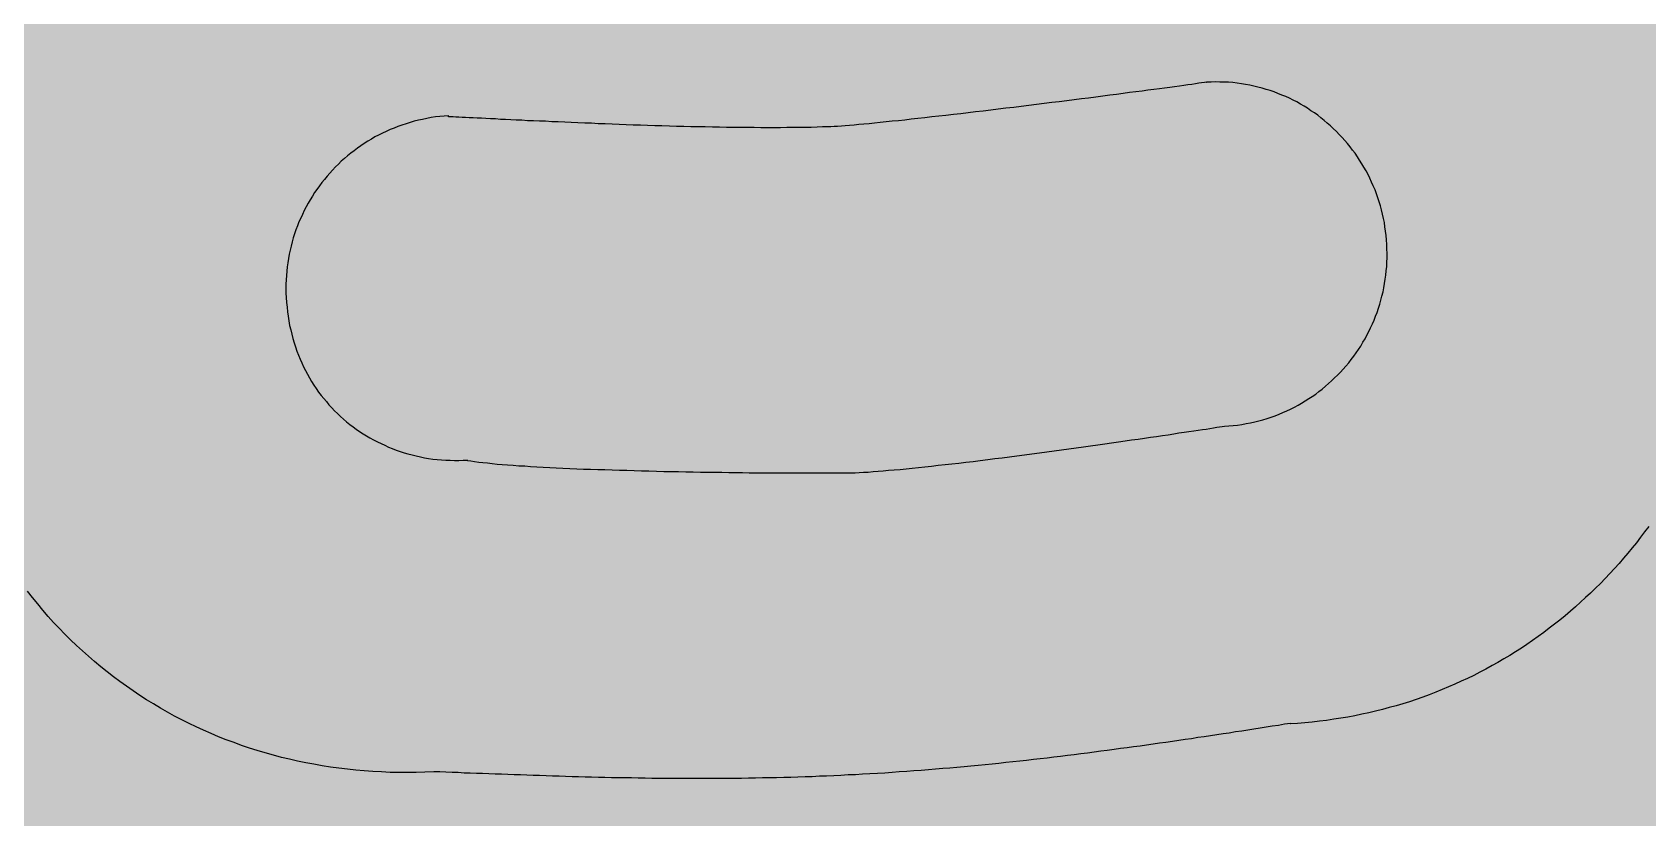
# Model space of a CAD drawing. Header units: metres. Extents: x -10.3 to 25.7, y -1.5 to 11.3.
# Drawn here: x -0.208 to 0.359, y 5.451 to 5.727 of the extents above; entities that cross this region are included whole.
import ezdxf

# ---------------------------------------------------------------- set-up
doc = ezdxf.new("R2010")
doc.units = ezdxf.units.M

msp = doc.modelspace()

# ---------------------------------------------------------------- hatches: boundary and pattern name
at = {"true_color": 0xf1efea}
for points in [[(3.175017, 8.175008), (3.17472, 8.214422), (3.174033, 8.253818), (3.172815, 8.293136), (3.171063, 8.332379), (3.168852, 8.371622), (3.166185, 8.410712), (3.163062, 8.449805), (3.15948, 8.488742), (3.155364, 8.527679), (3.150792, 8.566466), (3.145689, 8.605175), (3.140202, 8.643809), (3.134181, 8.682365), (3.127704, 8.720771), (3.120771, 8.759099), (3.113379, 8.797277), (3.105531, 8.835377), (3.097224, 8.873324), (3.088461, 8.911118), (3.079242, 8.948837), (3.069564, 8.986481), (3.05943, 9.023894), (3.048762, 9.061232), (3.037713, 9.098342), (3.026283, 9.135374), (3.014319, 9.172256), (3.001899, 9.208907), (2.989098, 9.245483), (2.975763, 9.281831), (2.962047, 9.318104), (2.947872, 9.354146), (2.933319, 9.38996), (2.918307, 9.425621), (2.902839, 9.461129), (2.886912, 9.496487), (2.870529, 9.531539), (2.853765, 9.566516), (2.83662, 9.601187), (2.819019, 9.635705), (2.800959, 9.669995), (2.782518, 9.704132), (2.763621, 9.737966), (2.744265, 9.771644), (2.724606, 9.805097), (2.704413, 9.838244), (2.683917, 9.871238), (2.662962, 9.903929), (2.641548, 9.936467), (2.619756, 9.968699), (2.59758, 10.000703), (2.574951, 10.032401), (2.552013, 10.063871), (2.528544, 10.095113), (2.504769, 10.126052), (2.480538, 10.156685), (2.456001, 10.187087), (2.430933, 10.217264), (2.405556, 10.247057), (2.379801, 10.276622), (2.35359, 10.305884), (2.32707, 10.334915), (2.300097, 10.363568), (2.27274, 10.391912), (2.24508, 10.419956), (2.216961, 10.447691), (2.188617, 10.475048), (2.159964, 10.502021), (2.130933, 10.528541), (2.101671, 10.554752), (2.072106, 10.580507), (2.042313, 10.605884), (2.012136, 10.630877), (1.981734, 10.655489), (1.951101, 10.67972), (1.920162, 10.703495), (1.88892, 10.726889), (1.85745, 10.749902), (1.825674, 10.772531), (1.793748, 10.794707), (1.761516, 10.816499), (1.728978, 10.837913), (1.696287, 10.858868), (1.663293, 10.879364), (1.630146, 10.899557), (1.596693, 10.919294), (1.563015, 10.938572), (1.529181, 10.957469), (1.495044, 10.97591), (1.460754, 10.99397), (1.426236, 11.011571), (1.391565, 11.028794), (1.356588, 11.045558), (1.321536, 11.061863), (1.286178, 11.07779), (1.25067, 11.093258), (1.215009, 11.10827), (1.179117, 11.122901), (1.143075, 11.136998), (1.10688, 11.150789), (1.070532, 11.164049), (1.033956, 11.17685), (0.997305, 11.18927), (0.960423, 11.201234), (0.923391, 11.212739), (0.886206, 11.223788), (0.848943, 11.234381), (0.811452, 11.244515), (0.773886, 11.254193), (0.736167, 11.263412), (0.698373, 11.272253), (0.660348, 11.280557), (0.622326, 11.288405), (0.584073, 11.295797), (0.545745, 11.302733), (0.507339, 11.30921), (0.468858, 11.315153), (0.430224, 11.320715), (0.391515, 11.325743), (0.352653, 11.330315), (0.313791, 11.334431), (0.274854, 11.338088), (0.235761, 11.341214), (0.196596, 11.343881), (0.157428, 11.346089), (0.118185, 11.347766), (0.078789, 11.348984), (0.039396, 11.349746), (0, 11.349977), (-0.039471, 11.349746), (-0.078867, 11.348984), (-0.118188, 11.347766), (-0.157431, 11.346089), (-0.196674, 11.343881), (-0.235764, 11.341214), (-0.274854, 11.338088), (-0.313791, 11.334431), (-0.352731, 11.330315), (-0.391515, 11.325743), (-0.430227, 11.320715), (-0.468858, 11.315153), (-0.507417, 11.30921), (-0.54582, 11.302733), (-0.584151, 11.295797), (-0.622326, 11.288405), (-0.660426, 11.280557), (-0.698373, 11.272253), (-0.73617, 11.263412), (-0.773889, 11.254193), (-0.81153, 11.244515), (-0.848946, 11.234381), (-0.886284, 11.223788), (-0.923391, 11.212739), (-0.960426, 11.201234), (-0.997305, 11.18927), (-1.033959, 11.17685), (-1.070535, 11.164049), (-1.106883, 11.150789), (-1.143153, 11.136998), (-1.179195, 11.122901), (-1.215009, 11.10827), (-1.25067, 11.093258), (-1.286181, 11.07779), (-1.321536, 11.061863), (-1.356666, 11.045558), (-1.391565, 11.028794), (-1.426236, 11.011571), (-1.460754, 10.99397), (-1.495044, 10.97591), (-1.529181, 10.957469), (-1.563015, 10.938572), (-1.596696, 10.919294), (-1.630146, 10.899557), (-1.663293, 10.879364), (-1.69629, 10.858868), (-1.728978, 10.837913), (-1.761516, 10.816499), (-1.793748, 10.794707), (-1.825752, 10.772531), (-1.857453, 10.749902), (-1.888923, 10.726889), (-1.920165, 10.703495), (-1.951101, 10.67972), (-1.981734, 10.655489), (-2.012139, 10.630877), (-2.042313, 10.605884), (-2.072106, 10.580507), (-2.101674, 10.554752), (-2.130933, 10.528541), (-2.159967, 10.502021), (-2.188617, 10.475048), (-2.216964, 10.447691), (-2.24508, 10.419956), (-2.272743, 10.391912), (-2.300097, 10.363568), (-2.327073, 10.334915), (-2.35359, 10.305884), (-2.379804, 10.276622), (-2.405559, 10.247057), (-2.430933, 10.217264), (-2.455926, 10.187087), (-2.480538, 10.156685), (-2.504772, 10.126052), (-2.528544, 10.095113), (-2.551938, 10.063871), (-2.574951, 10.032401), (-2.597583, 10.000703), (-2.619756, 9.968699), (-2.641551, 9.936467), (-2.662962, 9.903929), (-2.683917, 9.871238), (-2.704416, 9.838244), (-2.724609, 9.805097), (-2.744343, 9.771644), (-2.763621, 9.737966), (-2.782521, 9.704132), (-2.800959, 9.669995), (-2.819019, 9.635705), (-2.836623, 9.601187), (-2.853843, 9.566516), (-2.870607, 9.531539), (-2.886915, 9.496487), (-2.902839, 9.461129), (-2.918307, 9.425621), (-2.933319, 9.38996), (-2.94795, 9.354146), (-2.962047, 9.318104), (-2.975838, 9.281831), (-2.989098, 9.245483), (-3.001899, 9.208907), (-3.014319, 9.172256), (-3.026283, 9.135374), (-3.037791, 9.098342), (-3.04884, 9.061232), (-3.05943, 9.023894), (-3.069564, 8.986481), (-3.079242, 8.948837), (-3.088464, 8.911118), (-3.097302, 8.873324), (-3.105609, 8.835377), (-3.113457, 8.797277), (-3.120849, 8.759099), (-3.127782, 8.720771), (-3.134259, 8.682365), (-3.140202, 8.643809), (-3.145764, 8.605175), (-3.150795, 8.566466), (-3.155367, 8.527679), (-3.15948, 8.488742), (-3.16314, 8.449805), (-3.166263, 8.410712), (-3.16893, 8.371622), (-3.171141, 8.332379), (-3.172815, 8.293136), (-3.174036, 8.253818), (-3.174798, 8.214422), (-3.175026, 8.174951), (-3.174798, 8.135555), (-3.174036, 8.096159), (-3.172815, 8.056763), (-3.171141, 8.01752), (-3.16893, 7.978355), (-3.166263, 7.939187), (-3.16314, 7.900097), (-3.15948, 7.86116), (-3.155367, 7.822298), (-3.150795, 7.783436), (-3.145764, 7.744724), (-3.140202, 7.706093), (-3.134259, 7.667612), (-3.127782, 7.629206), (-3.120849, 7.590878), (-3.113457, 7.552625), (-3.105609, 7.5146), (-3.097302, 7.476578), (-3.088464, 7.438781), (-3.079242, 7.401062), (-3.069564, 7.363496), (-3.05943, 7.326005), (-3.04884, 7.288745), (-3.037791, 7.25156), (-3.026283, 7.214525), (-3.014319, 7.177646), (-3.001899, 7.140992), (-2.989098, 7.104416), (-2.975838, 7.068068), (-2.962047, 7.031873), (-2.94795, 6.995831), (-2.933319, 6.959942), (-2.918307, 6.924281), (-2.902839, 6.88877), (-2.886915, 6.853415), (-2.870607, 6.818363), (-2.853843, 6.783386), (-2.836623, 6.748715), (-2.819019, 6.714197), (-2.800959, 6.679907), (-2.782521, 6.64577), (-2.763621, 6.611936), (-2.744343, 6.578255), (-2.724609, 6.544805), (-2.704416, 6.511658), (-2.683917, 6.478661), (-2.662962, 6.445973), (-2.641551, 6.413435), (-2.619756, 6.381203), (-2.597583, 6.349274), (-2.574951, 6.317498), (-2.551938, 6.286028), (-2.528544, 6.254786), (-2.504772, 6.22385), (-2.480538, 6.193217), (-2.455926, 6.162812), (-2.430933, 6.132638), (-2.405559, 6.102845), (-2.379804, 6.073277), (-2.35359, 6.044018), (-2.327073, 6.014984), (-2.300097, 5.986334), (-2.272743, 5.957987), (-2.24508, 5.929871), (-2.216964, 5.902208), (-2.188617, 5.874854), (-2.159967, 5.847878), (-2.130933, 5.821361), (-2.101674, 5.795147), (-2.072106, 5.769392), (-2.042313, 5.744018), (-2.012139, 5.718947), (-1.981734, 5.694413), (-1.951101, 5.670179), (-1.920165, 5.646407), (-1.888923, 5.622935), (-1.857453, 5.6), (-1.825752, 5.577368), (-1.793748, 5.555195), (-1.761516, 5.5334), (-1.728978, 5.511989), (-1.69629, 5.491034), (-1.663293, 5.470535), (-1.630146, 5.450342), (-1.596696, 5.430683), (-1.563015, 5.41133), (-1.529181, 5.39243), (-1.495044, 5.373992), (-1.460754, 5.355932), (-1.426236, 5.338328), (-1.391565, 5.321183), (-1.356666, 5.304419), (-1.321536, 5.288036), (-1.286181, 5.272112), (-1.25067, 5.256644), (-1.215009, 5.241632), (-1.179195, 5.227076), (-1.143153, 5.212904), (-1.106883, 5.199188), (-1.070535, 5.185853), (-1.033959, 5.173052), (-0.997305, 5.160632), (-0.960426, 5.148668), (-0.923391, 5.137238), (-0.886284, 5.126189), (-0.848946, 5.115521), (-0.81153, 5.105387), (-0.773889, 5.095709), (-0.73617, 5.086487), (-0.698373, 5.077724), (-0.660426, 5.06942), (-0.622326, 5.061572), (-0.584151, 5.05418), (-0.54582, 5.047244), (-0.507417, 5.040767), (-0.468858, 5.034749), (-0.430227, 5.029262), (-0.391515, 5.024156), (-0.352731, 5.019584), (-0.313791, 5.015471), (-0.274854, 5.011889), (-0.235764, 5.008763), (-0.196674, 5.006096), (-0.157431, 5.003888), (-0.118188, 5.002136), (-0.078867, 5.000915), (-0.039471, 5.000231), (0, 5), (0.039396, 5.000231), (0.078789, 5.000915), (0.118185, 5.002136), (0.157428, 5.003888), (0.196596, 5.006096), (0.235761, 5.008763), (0.274854, 5.011889), (0.313791, 5.015471), (0.352653, 5.019584), (0.391515, 5.024156), (0.430224, 5.029262), (0.468858, 5.034749), (0.507339, 5.040767), (0.545745, 5.047244), (0.584073, 5.05418), (0.622326, 5.061572), (0.660348, 5.06942), (0.698373, 5.077724), (0.736167, 5.086487), (0.773886, 5.095709), (0.811452, 5.105387), (0.848943, 5.115521), (0.886206, 5.126189), (0.923391, 5.137238), (0.960423, 5.148668), (0.997305, 5.160632), (1.033956, 5.173052), (1.070532, 5.185853), (1.10688, 5.199188), (1.143075, 5.212904), (1.179117, 5.227076), (1.215009, 5.241632), (1.25067, 5.256644), (1.286178, 5.272112), (1.321536, 5.288036), (1.356588, 5.304419), (1.391565, 5.321183), (1.426236, 5.338328), (1.460754, 5.355932), (1.495044, 5.373992), (1.529181, 5.39243), (1.563015, 5.41133), (1.596693, 5.430683), (1.630146, 5.450342), (1.663293, 5.470535), (1.696287, 5.491034), (1.728978, 5.511989), (1.761516, 5.5334), (1.793748, 5.555195), (1.825674, 5.577368), (1.85745, 5.6), (1.88892, 5.622935), (1.920162, 5.646407), (1.951101, 5.670179), (1.981734, 5.694413), (2.012136, 5.718947), (2.042313, 5.744018), (2.072106, 5.769392), (2.101671, 5.795147), (2.130933, 5.821361), (2.159964, 5.847878), (2.188617, 5.874854), (2.216961, 5.902208), (2.24508, 5.929871), (2.27274, 5.957987), (2.300097, 5.986334), (2.32707, 6.014984), (2.35359, 6.044018), (2.379801, 6.073277), (2.405556, 6.102845), (2.430933, 6.132638), (2.456001, 6.162812), (2.480538, 6.193217), (2.504769, 6.22385), (2.528544, 6.254786), (2.552013, 6.286028), (2.574951, 6.317498), (2.59758, 6.349274), (2.619756, 6.381203), (2.641548, 6.413435), (2.662962, 6.445973), (2.683917, 6.478661), (2.704413, 6.511658), (2.724606, 6.544805), (2.744265, 6.578255), (2.763621, 6.611936), (2.782518, 6.64577), (2.800959, 6.679907), (2.819019, 6.714197), (2.83662, 6.748715), (2.853765, 6.783386), (2.870529, 6.818363), (2.886912, 6.853415), (2.902839, 6.88877), (2.918307, 6.924281), (2.933319, 6.959942), (2.947872, 6.995831), (2.962047, 7.031873), (2.975763, 7.068068), (2.989098, 7.104416), (3.001899, 7.140992), (3.014319, 7.177646), (3.026283, 7.214525), (3.037713, 7.25156), (3.048762, 7.288745), (3.05943, 7.326005), (3.069564, 7.363496), (3.079242, 7.401062), (3.088461, 7.438781), (3.097224, 7.476578), (3.105531, 7.5146), (3.113379, 7.552625), (3.120771, 7.590878), (3.127704, 7.629206), (3.134181, 7.667612), (3.140202, 7.706093), (3.145689, 7.744724), (3.150792, 7.783436), (3.155364, 7.822298), (3.15948, 7.86116), (3.163062, 7.900097), (3.166185, 7.939187), (3.168852, 7.978355), (3.171063, 8.01752), (3.172815, 8.056763), (3.174033, 8.096159), (3.17472, 8.135555), (3.174948, 8.174951)], [(0.203829, 5.709335), (0.202995, 5.709194), (0.202005, 5.709041), (0.201015, 5.708891), (0.199872, 5.708738), (0.198576, 5.70851), (0.197205, 5.708357), (0.195756, 5.708129), (0.194232, 5.707898), (0.192558, 5.70767), (0.190881, 5.707442), (0.189051, 5.707214), (0.187224, 5.706986), (0.185241, 5.70668), (0.183183, 5.706452), (0.181128, 5.706146), (0.178992, 5.705843), (0.176784, 5.705612), (0.174498, 5.705309), (0.172134, 5.705003), (0.169773, 5.7047), (0.167334, 5.704394), (0.164895, 5.704088), (0.162381, 5.703707), (0.159867, 5.703404), (0.157275, 5.703098), (0.154686, 5.702795), (0.152094, 5.702414), (0.149427, 5.702108), (0.14676, 5.701802), (0.144093, 5.701421), (0.141426, 5.701118), (0.138759, 5.700812), (0.136092, 5.700431), (0.13335, 5.700128), (0.130683, 5.699822), (0.128016, 5.699516), (0.125349, 5.699135), (0.122682, 5.698832), (0.12009, 5.698526), (0.117501, 5.698223), (0.114909, 5.697917), (0.112317, 5.697611), (0.109803, 5.697383), (0.107364, 5.69708), (0.104928, 5.696774), (0.102489, 5.696546), (0.100125, 5.696318), (0.097839, 5.696012), (0.095631, 5.695784), (0.09342, 5.695556), (0.091287, 5.695325), (0.089229, 5.695175), (0.087249, 5.694944), (0.085344, 5.694716), (0.083514, 5.694563), (0.081762, 5.694413), (0.080085, 5.69426), (0.078486, 5.694107), (0.076962, 5.694032), (0.075591, 5.693879), (0.074295, 5.693801), (0.073074, 5.693726), (0.071931, 5.693651), (0.070941, 5.693651), (0.069036, 5.693573), (0.067056, 5.693498), (0.064998, 5.69342), (0.06294, 5.69342), (0.060807, 5.693345), (0.058674, 5.693345), (0.056463, 5.693345), (0.054255, 5.69327), (0.051969, 5.69327), (0.049683, 5.69327), (0.047319, 5.69327), (0.044958, 5.693345), (0.042594, 5.693345), (0.040158, 5.693345), (0.037719, 5.69342), (0.03528, 5.69342), (0.032841, 5.693498), (0.030327, 5.693498), (0.027813, 5.693573), (0.025299, 5.693651), (0.022782, 5.693651), (0.020268, 5.693726), (0.017754, 5.693801), (0.01524, 5.693879), (0.012648, 5.693954), (0.010134, 5.694032), (0.00762, 5.694107), (0.005106, 5.694182), (0.002589, 5.69426), (0.000075, 5.694335), (-0.002364, 5.694488), (-0.004878, 5.694563), (-0.007317, 5.694641), (-0.009753, 5.694716), (-0.012117, 5.694869), (-0.014478, 5.694944), (-0.016842, 5.695022), (-0.019203, 5.695097), (-0.021489, 5.69525), (-0.023775, 5.695325), (-0.025986, 5.695403), (-0.028194, 5.695556), (-0.030327, 5.695631), (-0.032463, 5.695706), (-0.034518, 5.695784), (-0.036501, 5.695937), (-0.038481, 5.696012), (-0.040386, 5.696087), (-0.042291, 5.696165), (-0.044043, 5.69624), (-0.045798, 5.696393), (-0.04755, 5.696468), (-0.049149, 5.696546), (-0.050673, 5.696621), (-0.052197, 5.696699), (-0.053646, 5.696774), (-0.055017, 5.696774), (-0.056313, 5.696849), (-0.057531, 5.696927), (-0.058599, 5.697002), (-0.059664, 5.697002), (-0.060657, 5.69708), (-0.061569, 5.69708), (-0.062331, 5.697155), (-0.062193, 5.697515), (-0.06378, 5.697383), (-0.065304, 5.69723), (-0.066828, 5.69708), (-0.068352, 5.696849), (-0.069876, 5.696546), (-0.0714, 5.69624), (-0.072849, 5.695937), (-0.074295, 5.695556), (-0.075744, 5.695175), (-0.07719, 5.694716), (-0.078639, 5.69426), (-0.08001, 5.693726), (-0.081381, 5.693192), (-0.082755, 5.692658), (-0.084126, 5.692049), (-0.085497, 5.69144), (-0.086793, 5.690753), (-0.088089, 5.690069), (-0.089307, 5.689307), (-0.090603, 5.68862), (-0.091821, 5.687783), (-0.093042, 5.687021), (-0.09426, 5.686181), (-0.095403, 5.685269), (-0.096546, 5.684354), (-0.097689, 5.683439), (-0.098757, 5.682524), (-0.0999, 5.681534), (-0.10089, 5.680544), (-0.101955, 5.679554), (-0.102948, 5.678486), (-0.103938, 5.677418), (-0.104853, 5.676353), (-0.105843, 5.67521), (-0.10668, 5.674067), (-0.107595, 5.672924), (-0.108432, 5.671703), (-0.109272, 5.67056), (-0.110034, 5.669342), (-0.110796, 5.668046), (-0.111558, 5.666828), (-0.112242, 5.665532), (-0.112929, 5.664236), (-0.113538, 5.66294), (-0.114147, 5.661569), (-0.114759, 5.660273), (-0.11529, 5.658902), (-0.115824, 5.657531), (-0.116283, 5.656082), (-0.116739, 5.654711), (-0.11712, 5.653265), (-0.117501, 5.651816), (-0.117882, 5.650367), (-0.118188, 5.648921), (-0.118491, 5.647472), (-0.118719, 5.645948), (-0.118872, 5.644502), (-0.119025, 5.642978), (-0.119178, 5.641454), (-0.119253, 5.63993), (-0.119331, 5.638406), (-0.119331, 5.636804), (-0.119331, 5.63528), (-0.119253, 5.633756), (-0.1191, 5.632079), (-0.11895, 5.630405), (-0.118797, 5.628803), (-0.118569, 5.627204), (-0.118338, 5.625602), (-0.118035, 5.624003), (-0.117654, 5.622479), (-0.117273, 5.620955), (-0.116892, 5.619431), (-0.116433, 5.617907), (-0.115977, 5.616458), (-0.115521, 5.615012), (-0.114909, 5.613563), (-0.114378, 5.612192), (-0.113766, 5.610821), (-0.113157, 5.60945), (-0.112473, 5.608154), (-0.111786, 5.606858), (-0.111024, 5.605562), (-0.110337, 5.604266), (-0.1095, 5.603048), (-0.108738, 5.60183), (-0.107901, 5.600609), (-0.106986, 5.599466), (-0.106071, 5.598323), (-0.105156, 5.597258), (-0.104241, 5.596115), (-0.103251, 5.595122), (-0.102261, 5.594057), (-0.101271, 5.593067), (-0.100203, 5.592074), (-0.099138, 5.591084), (-0.09807, 5.590169), (-0.096927, 5.589257), (-0.095784, 5.588417), (-0.094641, 5.58758), (-0.093498, 5.58674), (-0.09228, 5.585978), (-0.091059, 5.585216), (-0.089841, 5.584532), (-0.088545, 5.583845), (-0.087249, 5.583161), (-0.085953, 5.582549), (-0.08466, 5.58194), (-0.083364, 5.581331), (-0.081993, 5.580797), (-0.080619, 5.580263), (-0.079248, 5.579807), (-0.077877, 5.579351), (-0.076506, 5.57897), (-0.075057, 5.578589), (-0.073611, 5.578208), (-0.072162, 5.577902), (-0.070713, 5.577596), (-0.069267, 5.577368), (-0.067743, 5.57714), (-0.066294, 5.576987), (-0.06477, 5.576834), (-0.063246, 5.576759), (-0.061722, 5.576684), (-0.060198, 5.576606), (-0.058674, 5.576606), (-0.057075, 5.576684), (-0.055551, 5.576759), (-0.055662, 5.576675), (-0.054483, 5.576453), (-0.053112, 5.576225), (-0.051663, 5.576072), (-0.050217, 5.575922), (-0.048615, 5.575769), (-0.046941, 5.575541), (-0.045186, 5.575388), (-0.043434, 5.575235), (-0.041529, 5.575082), (-0.039624, 5.574929), (-0.037566, 5.574779), (-0.035511, 5.574701), (-0.033453, 5.574548), (-0.031242, 5.574398), (-0.029034, 5.57432), (-0.026748, 5.574167), (-0.024462, 5.574092), (-0.022098, 5.573939), (-0.019737, 5.573864), (-0.017298, 5.573711), (-0.014859, 5.573636), (-0.01242, 5.573558), (-0.009906, 5.573483), (-0.007392, 5.573405), (-0.0048, 5.57333), (-0.002286, 5.573255), (0.000303, 5.573177), (0.002895, 5.573102), (0.005487, 5.573024), (0.008076, 5.572949), (0.010668, 5.572874), (0.013257, 5.572796), (0.015849, 5.572796), (0.018441, 5.572721), (0.02103, 5.572643), (0.023622, 5.572643), (0.026136, 5.572568), (0.02865, 5.572568), (0.031164, 5.572493), (0.033681, 5.572493), (0.036117, 5.572415), (0.038556, 5.572415), (0.04092, 5.572415), (0.043281, 5.57234), (0.045567, 5.57234), (0.047853, 5.57234), (0.050064, 5.572262), (0.052197, 5.572262), (0.05433, 5.572262), (0.056388, 5.572262), (0.058368, 5.572262), (0.060351, 5.572262), (0.062178, 5.572262), (0.064008, 5.572262), (0.06576, 5.572262), (0.067437, 5.572262), (0.068961, 5.572262), (0.070485, 5.572262), (0.071931, 5.572262), (0.073227, 5.572262), (0.074523, 5.572262), (0.075666, 5.572262), (0.076734, 5.572262), (0.077724, 5.572262), (0.07902, 5.57234), (0.080391, 5.57234), (0.081837, 5.572415), (0.083361, 5.572493), (0.084963, 5.572568), (0.086715, 5.572721), (0.088467, 5.572874), (0.090297, 5.573024), (0.092202, 5.573177), (0.094182, 5.57333), (0.09624, 5.573483), (0.098373, 5.573711), (0.100506, 5.573939), (0.102717, 5.574167), (0.104928, 5.574398), (0.107289, 5.574626), (0.109575, 5.574929), (0.112014, 5.57516), (0.114375, 5.575463), (0.116814, 5.575691), (0.119328, 5.575997), (0.121842, 5.576303), (0.124359, 5.576606), (0.126948, 5.576987), (0.129462, 5.577293), (0.132054, 5.577596), (0.134646, 5.577902), (0.137235, 5.578283), (0.139902, 5.578589), (0.142494, 5.57897), (0.145083, 5.579273), (0.147675, 5.579654), (0.150267, 5.580035), (0.152856, 5.580341), (0.155448, 5.580722), (0.158037, 5.581103), (0.160554, 5.581406), (0.163068, 5.581787), (0.165582, 5.582093), (0.168021, 5.582474), (0.17046, 5.58278), (0.172821, 5.583161), (0.175182, 5.583464), (0.177468, 5.583845), (0.179754, 5.584151), (0.181965, 5.584454), (0.184098, 5.58476), (0.186231, 5.585066), (0.188289, 5.585369), (0.190272, 5.585675), (0.192252, 5.585978), (0.194082, 5.586284), (0.195909, 5.586512), (0.197586, 5.58674), (0.199263, 5.587046), (0.200787, 5.587274), (0.202311, 5.587502), (0.203682, 5.587655), (0.204978, 5.587883), (0.206196, 5.588036), (0.207339, 5.588264), (0.208329, 5.588417), (0.209244, 5.58857), (0.210084, 5.588645), (0.210075, 5.588666), (0.211608, 5.588723), (0.213132, 5.588876), (0.214656, 5.589026), (0.21618, 5.589257), (0.217704, 5.58956), (0.219228, 5.589866), (0.220674, 5.590169), (0.222123, 5.59055), (0.223569, 5.590931), (0.225018, 5.59139), (0.226467, 5.591846), (0.227838, 5.592305), (0.229209, 5.592836), (0.23058, 5.593448), (0.231951, 5.594057), (0.233247, 5.594666), (0.234618, 5.595353), (0.235914, 5.596037), (0.237135, 5.596724), (0.238428, 5.597486), (0.239649, 5.598323), (0.240867, 5.599085), (0.242088, 5.599925), (0.243231, 5.600837), (0.244374, 5.601677), (0.245517, 5.602667), (0.246582, 5.603582), (0.24765, 5.604572), (0.248715, 5.605562), (0.249783, 5.606552), (0.250773, 5.60762), (0.251763, 5.608688), (0.252678, 5.609753), (0.253668, 5.610896), (0.254508, 5.612039), (0.255423, 5.613182), (0.25626, 5.614403), (0.257097, 5.615546), (0.257859, 5.616764), (0.258621, 5.61806), (0.259383, 5.619278), (0.26007, 5.620574), (0.260757, 5.62187), (0.261366, 5.623166), (0.261975, 5.624537), (0.262584, 5.625833), (0.263118, 5.627204), (0.263652, 5.628575), (0.264108, 5.630024), (0.264567, 5.631395), (0.264948, 5.632841), (0.265329, 5.63429), (0.26571, 5.635739), (0.266013, 5.637185), (0.266241, 5.638634), (0.266472, 5.640158), (0.2667, 5.641604), (0.266853, 5.643128), (0.267003, 5.644652), (0.267081, 5.646176), (0.267156, 5.6477), (0.267156, 5.649224), (0.267081, 5.650826), (0.267081, 5.65235), (0.266928, 5.653949), (0.266775, 5.655473), (0.266622, 5.656997), (0.266394, 5.658521), (0.266166, 5.660045), (0.26586, 5.661494), (0.265557, 5.663018), (0.265176, 5.664464), (0.264795, 5.665913), (0.264336, 5.667362), (0.26388, 5.668733), (0.263424, 5.670179), (0.26289, 5.671553), (0.262281, 5.672924), (0.261669, 5.67422), (0.26106, 5.675591), (0.260451, 5.676887), (0.259764, 5.67818), (0.259002, 5.679476), (0.258318, 5.680697), (0.257478, 5.681915), (0.256716, 5.683133), (0.255879, 5.684354), (0.255042, 5.685497), (0.254127, 5.68664), (0.253212, 5.687783), (0.252297, 5.688848), (0.251307, 5.689916), (0.250317, 5.690984), (0.249327, 5.692049), (0.248259, 5.693039), (0.247269, 5.694032), (0.246126, 5.694944), (0.245058, 5.695859), (0.243915, 5.696774), (0.242772, 5.697689), (0.241629, 5.698526), (0.240411, 5.699288), (0.23919, 5.700128), (0.237972, 5.70089), (0.236754, 5.701574), (0.235458, 5.702336), (0.234162, 5.702945), (0.232866, 5.703632), (0.23157, 5.704241), (0.230199, 5.704775), (0.228828, 5.705309), (0.227457, 5.705843), (0.226086, 5.706374), (0.224712, 5.706755), (0.223266, 5.707214), (0.221817, 5.707595), (0.220371, 5.707898), (0.218922, 5.708204), (0.217473, 5.70851), (0.216027, 5.708738), (0.214503, 5.708966), (0.212979, 5.709119), (0.21153, 5.709272), (0.210006, 5.709347), (0.208407, 5.709347), (0.206883, 5.709422), (0.205359, 5.709347), (0.203757, 5.709272)]]:
    msp.add_hatch(color=7, dxfattribs=at).paths.add_polyline_path(points)
at = {"true_color": 0x005b8c}
msp.add_hatch(color=146, dxfattribs=at).paths.add_polyline_path([(3.016266, 8.175008), (3.015996, 8.212442), (3.015309, 8.249855), (3.014166, 8.287193), (3.012489, 8.324531), (3.010434, 8.361794), (3.007917, 8.398979), (3.004947, 8.436089), (3.00144, 8.473121), (2.997555, 8.510003), (2.993211, 8.546882), (2.988411, 8.583686), (2.983152, 8.62034), (2.977515, 8.656991), (2.971341, 8.693492), (2.964789, 8.72984), (2.957778, 8.766185), (2.950311, 8.802305), (2.942385, 8.838425), (2.934081, 8.874314), (2.92524, 8.910203), (2.916096, 8.945867), (2.906421, 8.98145), (2.896362, 9.016883), (2.885847, 9.052166), (2.874948, 9.087368), (2.863596, 9.122345), (2.851785, 9.157244), (2.839593, 9.191993), (2.82702, 9.226511), (2.813988, 9.260954), (2.800503, 9.295166), (2.786634, 9.329228), (2.772384, 9.363137), (2.757678, 9.396818), (2.742591, 9.430421), (2.727045, 9.463721), (2.711118, 9.496943), (2.694813, 9.52994), (2.678049, 9.562706), (2.660904, 9.595319), (2.643378, 9.627704), (2.625471, 9.659861), (2.607105, 9.691787), (2.588361, 9.723563), (2.569236, 9.755111), (2.549727, 9.786428), (2.529762, 9.817517), (2.509494, 9.848378), (2.488767, 9.879011), (2.467737, 9.909416), (2.446248, 9.939515), (2.424378, 9.969461), (2.402127, 9.999101), (2.379573, 10.028516), (2.35656, 10.057625), (2.333166, 10.086503), (2.309469, 10.115156), (2.285313, 10.1435), (2.260854, 10.171544), (2.235936, 10.199357), (2.210715, 10.226939), (2.18511, 10.254143), (2.159127, 10.281119), (2.132838, 10.307789), (2.106168, 10.334078), (2.079192, 10.360061), (2.051988, 10.385666), (2.024406, 10.410887), (1.996593, 10.435727), (1.968549, 10.460264), (1.940205, 10.484345), (1.911552, 10.508117), (1.882674, 10.531511), (1.853565, 10.554524), (1.82415, 10.577078), (1.79451, 10.599329), (1.764564, 10.621199), (1.734465, 10.642688), (1.70406, 10.663718), (1.673427, 10.684445), (1.642566, 10.704713), (1.611477, 10.724678), (1.58016, 10.744187), (1.548612, 10.763312), (1.516836, 10.782056), (1.48491, 10.800422), (1.452675, 10.818329), (1.42029, 10.835855), (1.387755, 10.853), (1.354911, 10.869764), (1.321992, 10.886069), (1.28877, 10.901996), (1.25547, 10.917542), (1.221867, 10.932629), (1.188186, 10.947335), (1.154277, 10.961585), (1.120215, 10.975454), (1.085925, 10.988939), (1.05156, 11.001971), (1.016964, 11.014619), (0.982293, 11.026811), (0.947394, 11.038547), (0.912417, 11.049899), (0.877215, 11.060873), (0.841932, 11.071313), (0.806499, 11.081372), (0.770916, 11.091047), (0.735177, 11.100269), (0.699363, 11.109032), (0.663396, 11.117336), (0.627354, 11.125262), (0.591159, 11.132729), (0.554889, 11.13974), (0.518463, 11.14637), (0.481965, 11.152466), (0.445389, 11.158181), (0.408735, 11.163437), (0.371931, 11.16824), (0.335052, 11.172581), (0.298095, 11.176469), (0.26106, 11.179898), (0.22395, 11.182868), (0.186765, 11.18546), (0.14958, 11.187518), (0.112242, 11.189117), (0.074904, 11.19026), (0.037491, 11.191022), (0, 11.19125), (-0.037491, 11.191022), (-0.074904, 11.19026), (-0.112242, 11.189117), (-0.14958, 11.187518), (-0.186843, 11.18546), (-0.224028, 11.182868), (-0.261138, 11.179898), (-0.29817, 11.176469), (-0.335052, 11.172581), (-0.371934, 11.16824), (-0.408738, 11.163437), (-0.445389, 11.158181), (-0.482043, 11.152466), (-0.518541, 11.14637), (-0.554889, 11.13974), (-0.591237, 11.132729), (-0.627354, 11.125262), (-0.663474, 11.117336), (-0.699363, 11.109032), (-0.735255, 11.100269), (-0.770916, 11.091047), (-0.806502, 11.081372), (-0.841935, 11.071313), (-0.877215, 11.060873), (-0.91242, 11.049899), (-0.947394, 11.038547), (-0.982296, 11.026811), (-1.017042, 11.014619), (-1.05156, 11.001971), (-1.086003, 10.988939), (-1.120218, 10.975454), (-1.154277, 10.961585), (-1.188186, 10.947335), (-1.221867, 10.932629), (-1.255473, 10.917542), (-1.28877, 10.901996), (-1.321995, 10.886069), (-1.354989, 10.869764), (-1.387755, 10.853), (-1.420368, 10.835855), (-1.452753, 10.818329), (-1.48491, 10.800422), (-1.516839, 10.782056), (-1.548612, 10.763312), (-1.58016, 10.744187), (-1.611477, 10.724678), (-1.642569, 10.704713), (-1.67343, 10.684445), (-1.70406, 10.663718), (-1.734465, 10.642688), (-1.764564, 10.621199), (-1.79451, 10.599329), (-1.824153, 10.577078), (-1.853565, 10.554524), (-1.882674, 10.531511), (-1.911555, 10.508117), (-1.940205, 10.484345), (-1.968552, 10.460264), (-1.996593, 10.435727), (-2.024406, 10.410887), (-2.051991, 10.385666), (-2.079195, 10.360061), (-2.106168, 10.334078), (-2.132838, 10.307789), (-2.159127, 10.281119), (-2.185113, 10.254143), (-2.210715, 10.226939), (-2.235936, 10.199357), (-2.260779, 10.171544), (-2.285316, 10.1435), (-2.309394, 10.115156), (-2.333169, 10.086503), (-2.356563, 10.057625), (-2.379573, 10.028516), (-2.40213, 9.999101), (-2.424381, 9.969461), (-2.446248, 9.939515), (-2.467737, 9.909416), (-2.48877, 9.879011), (-2.509494, 9.848378), (-2.529765, 9.817517), (-2.54973, 9.786428), (-2.569236, 9.755111), (-2.588361, 9.723563), (-2.607108, 9.691787), (-2.625471, 9.659861), (-2.643378, 9.627704), (-2.660904, 9.595319), (-2.678049, 9.562706), (-2.694813, 9.52994), (-2.711121, 9.496943), (-2.727045, 9.463721), (-2.742591, 9.430421), (-2.757678, 9.396818), (-2.772384, 9.363137), (-2.786634, 9.329228), (-2.800503, 9.295166), (-2.813991, 9.260954), (-2.82702, 9.226511), (-2.839671, 9.191993), (-2.851863, 9.157244), (-2.863596, 9.122345), (-2.874951, 9.087368), (-2.885922, 9.052166), (-2.896362, 9.016883), (-2.906421, 8.98145), (-2.916099, 8.945867), (-2.925318, 8.910203), (-2.934081, 8.874314), (-2.942388, 8.838425), (-2.950311, 8.802305), (-2.957781, 8.766185), (-2.964789, 8.72984), (-2.971419, 8.693492), (-2.977515, 8.656991), (-2.98323, 8.62034), (-2.988489, 8.583686), (-2.993289, 8.546882), (-2.997633, 8.510003), (-3.001518, 8.473121), (-3.004947, 8.436089), (-3.00792, 8.398979), (-3.010509, 8.361794), (-3.012567, 8.324531), (-3.014169, 8.287193), (-3.015312, 8.249855), (-3.016074, 8.212442), (-3.016302, 8.174951), (-3.016074, 8.13746), (-3.015312, 8.100047), (-3.014169, 8.062709), (-3.012567, 8.025371), (-3.010509, 7.988183), (-3.00792, 7.950998), (-3.004947, 7.913888), (-3.001518, 7.876856), (-2.997633, 7.839899), (-2.993289, 7.803017), (-2.988489, 7.766213), (-2.98323, 7.729562), (-2.977515, 7.692986), (-2.971419, 7.656485), (-2.964789, 7.620062), (-2.957781, 7.583792), (-2.950311, 7.547597), (-2.942388, 7.511552), (-2.934081, 7.475588), (-2.925318, 7.439774), (-2.916099, 7.404035), (-2.906421, 7.368449), (-2.896362, 7.333016), (-2.885922, 7.297736), (-2.874951, 7.262531), (-2.863596, 7.227557), (-2.851863, 7.192655), (-2.839671, 7.157984), (-2.82702, 7.123391), (-2.813991, 7.089023), (-2.800503, 7.054733), (-2.786634, 7.020674), (-2.772384, 6.986765), (-2.757678, 6.953084), (-2.742591, 6.919478), (-2.727045, 6.886181), (-2.711121, 6.852956), (-2.694813, 6.820037), (-2.678049, 6.787196), (-2.660904, 6.754658), (-2.643378, 6.722273), (-2.625471, 6.690041), (-2.607108, 6.658112), (-2.588361, 6.626339), (-2.569236, 6.594791), (-2.54973, 6.563474), (-2.529765, 6.532382), (-2.509494, 6.501521), (-2.48877, 6.470891), (-2.467737, 6.440486), (-2.446248, 6.410387), (-2.424381, 6.380441), (-2.40213, 6.350798), (-2.379573, 6.321386), (-2.356563, 6.292277), (-2.333169, 6.263396), (-2.309394, 6.234746), (-2.285316, 6.206399), (-2.260779, 6.178358), (-2.235936, 6.150545), (-2.210715, 6.12296), (-2.185113, 6.095756), (-2.159127, 6.068783), (-2.132838, 6.042113), (-2.106168, 6.015824), (-2.079195, 5.989838), (-2.051991, 5.964236), (-2.024406, 5.939015), (-1.996593, 5.914097), (-1.968552, 5.889635), (-1.940205, 5.865482), (-1.911555, 5.841782), (-1.882674, 5.818388), (-1.853565, 5.795378), (-1.824153, 5.772821), (-1.79451, 5.75057), (-1.764564, 5.728703), (-1.734465, 5.707214), (-1.70406, 5.686181), (-1.67343, 5.665457), (-1.642569, 5.645186), (-1.611477, 5.625221), (-1.58016, 5.605715), (-1.548612, 5.58659), (-1.516839, 5.567843), (-1.48491, 5.54948), (-1.452753, 5.531573), (-1.420368, 5.514047), (-1.387755, 5.496902), (-1.354989, 5.480138), (-1.321995, 5.46383), (-1.28877, 5.447906), (-1.255473, 5.43236), (-1.221867, 5.417273), (-1.188186, 5.402567), (-1.154277, 5.388317), (-1.120218, 5.374448), (-1.086003, 5.36096), (-1.05156, 5.347931), (-1.017042, 5.335358), (-0.982296, 5.323166), (-0.947394, 5.311355), (-0.91242, 5.3), (-0.877215, 5.289104), (-0.841935, 5.278589), (-0.806502, 5.26853), (-0.770916, 5.258852), (-0.735255, 5.249708), (-0.699363, 5.24087), (-0.663474, 5.232563), (-0.627354, 5.22464), (-0.591237, 5.21717), (-0.554889, 5.210162), (-0.518541, 5.203607), (-0.482043, 5.197436), (-0.445389, 5.191796), (-0.408738, 5.18654), (-0.371934, 5.181737), (-0.335052, 5.177396), (-0.29817, 5.173508), (-0.261138, 5.170004), (-0.224028, 5.167031), (-0.186843, 5.164517), (-0.14958, 5.162459), (-0.112242, 5.160782), (-0.074904, 5.159639), (-0.037491, 5.158955), (0, 5.158727), (0.037491, 5.158955), (0.074904, 5.159639), (0.112242, 5.160782), (0.14958, 5.162459), (0.186765, 5.164517), (0.22395, 5.167031), (0.26106, 5.170004), (0.298095, 5.173508), (0.335052, 5.177396), (0.371931, 5.181737), (0.408735, 5.18654), (0.445389, 5.191796), (0.481965, 5.197436), (0.518463, 5.203607), (0.554889, 5.210162), (0.591159, 5.21717), (0.627354, 5.22464), (0.663396, 5.232563), (0.699363, 5.24087), (0.735177, 5.249708), (0.770916, 5.258852), (0.806499, 5.26853), (0.841932, 5.278589), (0.877215, 5.289104), (0.912417, 5.3), (0.947394, 5.311355), (0.982293, 5.323166), (1.016964, 5.335358), (1.05156, 5.347931), (1.085925, 5.36096), (1.120215, 5.374448), (1.154277, 5.388317), (1.188186, 5.402567), (1.221867, 5.417273), (1.25547, 5.43236), (1.28877, 5.447906), (1.321992, 5.46383), (1.354911, 5.480138), (1.387755, 5.496902), (1.42029, 5.514047), (1.452675, 5.531573), (1.48491, 5.54948), (1.516836, 5.567843), (1.548612, 5.58659), (1.58016, 5.605715), (1.611477, 5.625221), (1.642566, 5.645186), (1.673427, 5.665457), (1.70406, 5.686181), (1.734465, 5.707214), (1.764564, 5.728703), (1.79451, 5.75057), (1.82415, 5.772821), (1.853565, 5.795378), (1.882674, 5.818388), (1.911552, 5.841782), (1.940205, 5.865482), (1.968549, 5.889635), (1.996593, 5.914097), (2.024406, 5.939015), (2.051988, 5.964236), (2.079192, 5.989838), (2.106168, 6.015824), (2.132838, 6.042113), (2.159127, 6.068783), (2.18511, 6.095756), (2.210715, 6.12296), (2.235936, 6.150545), (2.260854, 6.178358), (2.285313, 6.206399), (2.309469, 6.234746), (2.333166, 6.263396), (2.35656, 6.292277), (2.379573, 6.321386), (2.402127, 6.350798), (2.424378, 6.380441), (2.446248, 6.410387), (2.467737, 6.440486), (2.488767, 6.470891), (2.509494, 6.501521), (2.529762, 6.532382), (2.549727, 6.563474), (2.569236, 6.594791), (2.588361, 6.626339), (2.607105, 6.658112), (2.625471, 6.690041), (2.643378, 6.722273), (2.660904, 6.754658), (2.678049, 6.787196), (2.694813, 6.820037), (2.711118, 6.852956), (2.727045, 6.886181), (2.742591, 6.919478), (2.757678, 6.953084), (2.772384, 6.986765), (2.786634, 7.020674), (2.800503, 7.054733), (2.813988, 7.089023), (2.82702, 7.123391), (2.839593, 7.157984), (2.851785, 7.192655), (2.863596, 7.227557), (2.874948, 7.262531), (2.885847, 7.297736), (2.896362, 7.333016), (2.906421, 7.368449), (2.916096, 7.404035), (2.92524, 7.439774), (2.934081, 7.475588), (2.942385, 7.511552), (2.950311, 7.547597), (2.957778, 7.583792), (2.964789, 7.620062), (2.971341, 7.656485), (2.977515, 7.692986), (2.983152, 7.729562), (2.988411, 7.766213), (2.993211, 7.803017), (2.997555, 7.839899), (3.00144, 7.876856), (3.004947, 7.913888), (3.007917, 7.950998), (3.010434, 7.988183), (3.012489, 8.025371), (3.014166, 8.062709), (3.015309, 8.100047), (3.015996, 8.13746), (3.016224, 8.174951)])

# ---------------------------------------------------------------- linework, layer by layer
at = {"color": 7, "true_color": 0xf1efea}
msp.add_lwpolyline([(0.203829, 5.709335), (0.202995, 5.709194), (0.202005, 5.709041), (0.201015, 5.708891), (0.199872, 5.708738), (0.198576, 5.70851), (0.197205, 5.708357), (0.195756, 5.708129), (0.194232, 5.707898), (0.192558, 5.70767), (0.190881, 5.707442), (0.189051, 5.707214), (0.187224, 5.706986), (0.185241, 5.70668), (0.183183, 5.706452), (0.181128, 5.706146), (0.178992, 5.705843), (0.176784, 5.705612), (0.174498, 5.705309), (0.172134, 5.705003), (0.169773, 5.7047), (0.167334, 5.704394), (0.164895, 5.704088), (0.162381, 5.703707), (0.159867, 5.703404), (0.157275, 5.703098), (0.154686, 5.702795), (0.152094, 5.702414), (0.149427, 5.702108), (0.14676, 5.701802), (0.144093, 5.701421), (0.141426, 5.701118), (0.138759, 5.700812), (0.136092, 5.700431), (0.13335, 5.700128), (0.130683, 5.699822), (0.128016, 5.699516), (0.125349, 5.699135), (0.122682, 5.698832), (0.12009, 5.698526), (0.117501, 5.698223), (0.114909, 5.697917), (0.112317, 5.697611), (0.109803, 5.697383), (0.107364, 5.69708), (0.104928, 5.696774), (0.102489, 5.696546), (0.100125, 5.696318), (0.097839, 5.696012), (0.095631, 5.695784), (0.09342, 5.695556), (0.091287, 5.695325), (0.089229, 5.695175), (0.087249, 5.694944), (0.085344, 5.694716), (0.083514, 5.694563), (0.081762, 5.694413), (0.080085, 5.69426), (0.078486, 5.694107), (0.076962, 5.694032), (0.075591, 5.693879), (0.074295, 5.693801), (0.073074, 5.693726), (0.071931, 5.693651), (0.070941, 5.693651), (0.069036, 5.693573), (0.067056, 5.693498), (0.064998, 5.69342), (0.06294, 5.69342), (0.060807, 5.693345), (0.058674, 5.693345), (0.056463, 5.693345), (0.054255, 5.69327), (0.051969, 5.69327), (0.049683, 5.69327), (0.047319, 5.69327), (0.044958, 5.693345), (0.042594, 5.693345), (0.040158, 5.693345), (0.037719, 5.69342), (0.03528, 5.69342), (0.032841, 5.693498), (0.030327, 5.693498), (0.027813, 5.693573), (0.025299, 5.693651), (0.022782, 5.693651), (0.020268, 5.693726), (0.017754, 5.693801), (0.01524, 5.693879), (0.012648, 5.693954), (0.010134, 5.694032), (0.00762, 5.694107), (0.005106, 5.694182), (0.002589, 5.69426), (0.000075, 5.694335), (-0.002364, 5.694488), (-0.004878, 5.694563), (-0.007317, 5.694641), (-0.009753, 5.694716), (-0.012117, 5.694869), (-0.014478, 5.694944), (-0.016842, 5.695022), (-0.019203, 5.695097), (-0.021489, 5.69525), (-0.023775, 5.695325), (-0.025986, 5.695403), (-0.028194, 5.695556), (-0.030327, 5.695631), (-0.032463, 5.695706), (-0.034518, 5.695784), (-0.036501, 5.695937), (-0.038481, 5.696012), (-0.040386, 5.696087), (-0.042291, 5.696165), (-0.044043, 5.69624), (-0.045798, 5.696393), (-0.04755, 5.696468), (-0.049149, 5.696546), (-0.050673, 5.696621), (-0.052197, 5.696699), (-0.053646, 5.696774), (-0.055017, 5.696774), (-0.056313, 5.696849), (-0.057531, 5.696927), (-0.058599, 5.697002), (-0.059664, 5.697002), (-0.060657, 5.69708), (-0.061569, 5.69708), (-0.062331, 5.697155), (-0.062193, 5.697515), (-0.06378, 5.697383), (-0.065304, 5.69723), (-0.066828, 5.69708), (-0.068352, 5.696849), (-0.069876, 5.696546), (-0.0714, 5.69624), (-0.072849, 5.695937), (-0.074295, 5.695556), (-0.075744, 5.695175), (-0.07719, 5.694716), (-0.078639, 5.69426), (-0.08001, 5.693726), (-0.081381, 5.693192), (-0.082755, 5.692658), (-0.084126, 5.692049), (-0.085497, 5.69144), (-0.086793, 5.690753), (-0.088089, 5.690069), (-0.089307, 5.689307), (-0.090603, 5.68862), (-0.091821, 5.687783), (-0.093042, 5.687021), (-0.09426, 5.686181), (-0.095403, 5.685269), (-0.096546, 5.684354), (-0.097689, 5.683439), (-0.098757, 5.682524), (-0.0999, 5.681534), (-0.10089, 5.680544), (-0.101955, 5.679554), (-0.102948, 5.678486), (-0.103938, 5.677418), (-0.104853, 5.676353), (-0.105843, 5.67521), (-0.10668, 5.674067), (-0.107595, 5.672924), (-0.108432, 5.671703), (-0.109272, 5.67056), (-0.110034, 5.669342), (-0.110796, 5.668046), (-0.111558, 5.666828), (-0.112242, 5.665532), (-0.112929, 5.664236), (-0.113538, 5.66294), (-0.114147, 5.661569), (-0.114759, 5.660273), (-0.11529, 5.658902), (-0.115824, 5.657531), (-0.116283, 5.656082), (-0.116739, 5.654711), (-0.11712, 5.653265), (-0.117501, 5.651816), (-0.117882, 5.650367), (-0.118188, 5.648921), (-0.118491, 5.647472), (-0.118719, 5.645948), (-0.118872, 5.644502), (-0.119025, 5.642978), (-0.119178, 5.641454), (-0.119253, 5.63993), (-0.119331, 5.638406), (-0.119331, 5.636804), (-0.119331, 5.63528), (-0.119253, 5.633756), (-0.1191, 5.632079), (-0.11895, 5.630405), (-0.118797, 5.628803), (-0.118569, 5.627204), (-0.118338, 5.625602), (-0.118035, 5.624003), (-0.117654, 5.622479), (-0.117273, 5.620955), (-0.116892, 5.619431), (-0.116433, 5.617907), (-0.115977, 5.616458), (-0.115521, 5.615012), (-0.114909, 5.613563), (-0.114378, 5.612192), (-0.113766, 5.610821), (-0.113157, 5.60945), (-0.112473, 5.608154), (-0.111786, 5.606858), (-0.111024, 5.605562), (-0.110337, 5.604266), (-0.1095, 5.603048), (-0.108738, 5.60183), (-0.107901, 5.600609), (-0.106986, 5.599466), (-0.106071, 5.598323), (-0.105156, 5.597258), (-0.104241, 5.596115), (-0.103251, 5.595122), (-0.102261, 5.594057), (-0.101271, 5.593067), (-0.100203, 5.592074), (-0.099138, 5.591084), (-0.09807, 5.590169), (-0.096927, 5.589257), (-0.095784, 5.588417), (-0.094641, 5.58758), (-0.093498, 5.58674), (-0.09228, 5.585978), (-0.091059, 5.585216), (-0.089841, 5.584532), (-0.088545, 5.583845), (-0.087249, 5.583161), (-0.085953, 5.582549), (-0.08466, 5.58194), (-0.083364, 5.581331), (-0.081993, 5.580797), (-0.080619, 5.580263), (-0.079248, 5.579807), (-0.077877, 5.579351), (-0.076506, 5.57897), (-0.075057, 5.578589), (-0.073611, 5.578208), (-0.072162, 5.577902), (-0.070713, 5.577596), (-0.069267, 5.577368), (-0.067743, 5.57714), (-0.066294, 5.576987), (-0.06477, 5.576834), (-0.063246, 5.576759), (-0.061722, 5.576684), (-0.060198, 5.576606), (-0.058674, 5.576606), (-0.057075, 5.576684), (-0.055551, 5.576759), (-0.055662, 5.576675), (-0.054483, 5.576453), (-0.053112, 5.576225), (-0.051663, 5.576072), (-0.050217, 5.575922), (-0.048615, 5.575769), (-0.046941, 5.575541), (-0.045186, 5.575388), (-0.043434, 5.575235), (-0.041529, 5.575082), (-0.039624, 5.574929), (-0.037566, 5.574779), (-0.035511, 5.574701), (-0.033453, 5.574548), (-0.031242, 5.574398), (-0.029034, 5.57432), (-0.026748, 5.574167), (-0.024462, 5.574092), (-0.022098, 5.573939), (-0.019737, 5.573864), (-0.017298, 5.573711), (-0.014859, 5.573636), (-0.01242, 5.573558), (-0.009906, 5.573483), (-0.007392, 5.573405), (-0.0048, 5.57333), (-0.002286, 5.573255), (0.000303, 5.573177), (0.002895, 5.573102), (0.005487, 5.573024), (0.008076, 5.572949), (0.010668, 5.572874), (0.013257, 5.572796), (0.015849, 5.572796), (0.018441, 5.572721), (0.02103, 5.572643), (0.023622, 5.572643), (0.026136, 5.572568), (0.02865, 5.572568), (0.031164, 5.572493), (0.033681, 5.572493), (0.036117, 5.572415), (0.038556, 5.572415), (0.04092, 5.572415), (0.043281, 5.57234), (0.045567, 5.57234), (0.047853, 5.57234), (0.050064, 5.572262), (0.052197, 5.572262), (0.05433, 5.572262), (0.056388, 5.572262), (0.058368, 5.572262), (0.060351, 5.572262), (0.062178, 5.572262), (0.064008, 5.572262), (0.06576, 5.572262), (0.067437, 5.572262), (0.068961, 5.572262), (0.070485, 5.572262), (0.071931, 5.572262), (0.073227, 5.572262), (0.074523, 5.572262), (0.075666, 5.572262), (0.076734, 5.572262), (0.077724, 5.572262), (0.07902, 5.57234), (0.080391, 5.57234), (0.081837, 5.572415), (0.083361, 5.572493), (0.084963, 5.572568), (0.086715, 5.572721), (0.088467, 5.572874), (0.090297, 5.573024), (0.092202, 5.573177), (0.094182, 5.57333), (0.09624, 5.573483), (0.098373, 5.573711), (0.100506, 5.573939), (0.102717, 5.574167), (0.104928, 5.574398), (0.107289, 5.574626), (0.109575, 5.574929), (0.112014, 5.57516), (0.114375, 5.575463), (0.116814, 5.575691), (0.119328, 5.575997), (0.121842, 5.576303), (0.124359, 5.576606), (0.126948, 5.576987), (0.129462, 5.577293), (0.132054, 5.577596), (0.134646, 5.577902), (0.137235, 5.578283), (0.139902, 5.578589), (0.142494, 5.57897), (0.145083, 5.579273), (0.147675, 5.579654), (0.150267, 5.580035), (0.152856, 5.580341), (0.155448, 5.580722), (0.158037, 5.581103), (0.160554, 5.581406), (0.163068, 5.581787), (0.165582, 5.582093), (0.168021, 5.582474), (0.17046, 5.58278), (0.172821, 5.583161), (0.175182, 5.583464), (0.177468, 5.583845), (0.179754, 5.584151), (0.181965, 5.584454), (0.184098, 5.58476), (0.186231, 5.585066), (0.188289, 5.585369), (0.190272, 5.585675), (0.192252, 5.585978), (0.194082, 5.586284), (0.195909, 5.586512), (0.197586, 5.58674), (0.199263, 5.587046), (0.200787, 5.587274), (0.202311, 5.587502), (0.203682, 5.587655), (0.204978, 5.587883), (0.206196, 5.588036), (0.207339, 5.588264), (0.208329, 5.588417), (0.209244, 5.58857), (0.210084, 5.588645), (0.210075, 5.588666), (0.211608, 5.588723), (0.213132, 5.588876), (0.214656, 5.589026), (0.21618, 5.589257), (0.217704, 5.58956), (0.219228, 5.589866), (0.220674, 5.590169), (0.222123, 5.59055), (0.223569, 5.590931), (0.225018, 5.59139), (0.226467, 5.591846), (0.227838, 5.592305), (0.229209, 5.592836), (0.23058, 5.593448), (0.231951, 5.594057), (0.233247, 5.594666), (0.234618, 5.595353), (0.235914, 5.596037), (0.237135, 5.596724), (0.238428, 5.597486), (0.239649, 5.598323), (0.240867, 5.599085), (0.242088, 5.599925), (0.243231, 5.600837), (0.244374, 5.601677), (0.245517, 5.602667), (0.246582, 5.603582), (0.24765, 5.604572), (0.248715, 5.605562), (0.249783, 5.606552), (0.250773, 5.60762), (0.251763, 5.608688), (0.252678, 5.609753), (0.253668, 5.610896), (0.254508, 5.612039), (0.255423, 5.613182), (0.25626, 5.614403), (0.257097, 5.615546), (0.257859, 5.616764), (0.258621, 5.61806), (0.259383, 5.619278), (0.26007, 5.620574), (0.260757, 5.62187), (0.261366, 5.623166), (0.261975, 5.624537), (0.262584, 5.625833), (0.263118, 5.627204), (0.263652, 5.628575), (0.264108, 5.630024), (0.264567, 5.631395), (0.264948, 5.632841), (0.265329, 5.63429), (0.26571, 5.635739), (0.266013, 5.637185), (0.266241, 5.638634), (0.266472, 5.640158), (0.2667, 5.641604), (0.266853, 5.643128), (0.267003, 5.644652), (0.267081, 5.646176), (0.267156, 5.6477), (0.267156, 5.649224), (0.267081, 5.650826), (0.267081, 5.65235), (0.266928, 5.653949), (0.266775, 5.655473), (0.266622, 5.656997), (0.266394, 5.658521), (0.266166, 5.660045), (0.26586, 5.661494), (0.265557, 5.663018), (0.265176, 5.664464), (0.264795, 5.665913), (0.264336, 5.667362), (0.26388, 5.668733), (0.263424, 5.670179), (0.26289, 5.671553), (0.262281, 5.672924), (0.261669, 5.67422), (0.26106, 5.675591), (0.260451, 5.676887), (0.259764, 5.67818), (0.259002, 5.679476), (0.258318, 5.680697), (0.257478, 5.681915), (0.256716, 5.683133), (0.255879, 5.684354), (0.255042, 5.685497), (0.254127, 5.68664), (0.253212, 5.687783), (0.252297, 5.688848), (0.251307, 5.689916), (0.250317, 5.690984), (0.249327, 5.692049), (0.248259, 5.693039), (0.247269, 5.694032), (0.246126, 5.694944), (0.245058, 5.695859), (0.243915, 5.696774), (0.242772, 5.697689), (0.241629, 5.698526), (0.240411, 5.699288), (0.23919, 5.700128), (0.237972, 5.70089), (0.236754, 5.701574), (0.235458, 5.702336), (0.234162, 5.702945), (0.232866, 5.703632), (0.23157, 5.704241), (0.230199, 5.704775), (0.228828, 5.705309), (0.227457, 5.705843), (0.226086, 5.706374), (0.224712, 5.706755), (0.223266, 5.707214), (0.221817, 5.707595), (0.220371, 5.707898), (0.218922, 5.708204), (0.217473, 5.70851), (0.216027, 5.708738), (0.214503, 5.708966), (0.212979, 5.709119), (0.21153, 5.709272), (0.210006, 5.709347), (0.208407, 5.709347), (0.206883, 5.709422), (0.205359, 5.709347), (0.203757, 5.709272), (0.203829, 5.709335)], dxfattribs=at)
at = {"color": 250, "true_color": 0x292829}
msp.add_lwpolyline([(0.358977, 5.553518), (0.357531, 5.551613), (0.356082, 5.549708), (0.354633, 5.547803), (0.353109, 5.545973), (0.351585, 5.544068), (0.350061, 5.542316), (0.348537, 5.540489), (0.346938, 5.538734), (0.345261, 5.536982), (0.343662, 5.53523), (0.341985, 5.533478), (0.340308, 5.531801), (0.338556, 5.530124), (0.336804, 5.528525), (0.335052, 5.526923), (0.333297, 5.525324), (0.33147, 5.523725), (0.32964, 5.522201), (0.327813, 5.520677), (0.325908, 5.519228), (0.324003, 5.517779), (0.322098, 5.516333), (0.320193, 5.514884), (0.31821, 5.513513), (0.31623, 5.512142), (0.314247, 5.510846), (0.312192, 5.50955), (0.310209, 5.508254), (0.308076, 5.507036), (0.306018, 5.505818), (0.30396, 5.504675), (0.301827, 5.503454), (0.299694, 5.502389), (0.297561, 5.501246), (0.29535, 5.500178), (0.293142, 5.499188), (0.290931, 5.498198), (0.28872, 5.497205), (0.286512, 5.496293), (0.284226, 5.495378), (0.28194, 5.494463), (0.279654, 5.493626), (0.277368, 5.492864), (0.275004, 5.492024), (0.272643, 5.49134), (0.270282, 5.490578), (0.267918, 5.489966), (0.265557, 5.489282), (0.263118, 5.488673), (0.260679, 5.488139), (0.25824, 5.487605), (0.255804, 5.487071), (0.253365, 5.486615), (0.250851, 5.486234), (0.248412, 5.485853), (0.245898, 5.485472), (0.243381, 5.485166), (0.240792, 5.484863), (0.238278, 5.484632), (0.235686, 5.484404), (0.233172, 5.484251), (0.233274, 5.48444), (0.231114, 5.484101), (0.228981, 5.48372), (0.226848, 5.483414), (0.224712, 5.483108), (0.222579, 5.482727), (0.220371, 5.482424), (0.218235, 5.482043), (0.216102, 5.481737), (0.213894, 5.481434), (0.211683, 5.481053), (0.20955, 5.480747), (0.207339, 5.480441), (0.205131, 5.48006), (0.20292, 5.479757), (0.200709, 5.479451), (0.198501, 5.47907), (0.19629, 5.478767), (0.194004, 5.478461), (0.191796, 5.47808), (0.18951, 5.477774), (0.187299, 5.477471), (0.185013, 5.477165), (0.182727, 5.476784), (0.180441, 5.476481), (0.178155, 5.476175), (0.175869, 5.475869), (0.173583, 5.475566), (0.171297, 5.47526), (0.168936, 5.474957), (0.16665, 5.474651), (0.164286, 5.474345), (0.162, 5.474042), (0.159639, 5.473736), (0.157275, 5.473433), (0.154914, 5.473127), (0.152553, 5.472821), (0.150189, 5.472593), (0.147828, 5.47229), (0.145389, 5.471984), (0.143028, 5.471756), (0.140589, 5.47145), (0.138225, 5.471222), (0.135789, 5.470916), (0.13335, 5.470688), (0.130911, 5.470385), (0.128472, 5.470154), (0.126033, 5.469926), (0.123597, 5.469698), (0.12108, 5.46947), (0.118644, 5.469242), (0.116127, 5.469011), (0.113613, 5.468783), (0.111174, 5.468555), (0.10866, 5.468327), (0.106146, 5.468174), (0.103554, 5.467946), (0.10104, 5.467793), (0.098526, 5.467565), (0.095934, 5.467412), (0.09342, 5.467184), (0.090831, 5.467031), (0.088239, 5.466878), (0.085647, 5.466725), (0.083058, 5.466575), (0.080544, 5.466422), (0.078027, 5.466344), (0.075438, 5.466194), (0.072924, 5.466041), (0.070407, 5.465963), (0.067893, 5.465888), (0.065379, 5.465735), (0.062865, 5.46566), (0.060351, 5.465582), (0.057834, 5.465507), (0.055398, 5.465432), (0.052881, 5.465354), (0.050445, 5.465354), (0.047928, 5.465279), (0.045492, 5.465201), (0.042975, 5.465201), (0.040539, 5.465126), (0.0381, 5.465126), (0.035661, 5.465126), (0.033222, 5.465051), (0.030783, 5.465051), (0.028347, 5.465051), (0.025908, 5.465051), (0.023469, 5.465051), (0.02103, 5.465051), (0.018669, 5.465051), (0.01623, 5.465126), (0.013869, 5.465126), (0.011505, 5.465126), (0.009066, 5.465126), (0.006705, 5.465201), (0.004344, 5.465201), (0.00198, 5.465279), (-0.000381, 5.465279), (-0.002667, 5.465354), (-0.005031, 5.465354), (-0.007392, 5.465432), (-0.009678, 5.465507), (-0.012039, 5.465582), (-0.014325, 5.465582), (-0.016611, 5.46566), (-0.018897, 5.465735), (-0.021183, 5.465813), (-0.023469, 5.465888), (-0.025755, 5.465963), (-0.028041, 5.466041), (-0.030327, 5.466116), (-0.032538, 5.466194), (-0.034824, 5.466269), (-0.037035, 5.466344), (-0.039243, 5.466422), (-0.041454, 5.466497), (-0.043662, 5.466575), (-0.045873, 5.46665), (-0.048084, 5.466725), (-0.050292, 5.466803), (-0.052425, 5.466878), (-0.054636, 5.466956), (-0.056769, 5.467031), (-0.058902, 5.467184), (-0.061038, 5.467259), (-0.063171, 5.467337), (-0.065304, 5.467412), (-0.067437, 5.467487), (-0.070563, 5.467337), (-0.073611, 5.467259), (-0.076659, 5.467184), (-0.079707, 5.467259), (-0.082755, 5.467259), (-0.085803, 5.467412), (-0.088851, 5.467565), (-0.091821, 5.467793), (-0.094794, 5.468021), (-0.097764, 5.468327), (-0.100737, 5.468708), (-0.10371, 5.469089), (-0.106605, 5.469545), (-0.1095, 5.470079), (-0.112395, 5.470613), (-0.11529, 5.471222), (-0.11811, 5.471831), (-0.12093, 5.472518), (-0.12375, 5.47328), (-0.12657, 5.474117), (-0.129387, 5.474879), (-0.132132, 5.475794), (-0.134874, 5.476709), (-0.137541, 5.477699), (-0.140286, 5.478689), (-0.142953, 5.479757), (-0.145542, 5.4809), (-0.148209, 5.482043), (-0.150801, 5.483186), (-0.153315, 5.484404), (-0.155907, 5.4857), (-0.158421, 5.486996), (-0.160935, 5.488367), (-0.163374, 5.489816), (-0.165813, 5.491262), (-0.168249, 5.492711), (-0.170613, 5.494235), (-0.172974, 5.495834), (-0.175338, 5.497436), (-0.177624, 5.49911), (-0.17991, 5.500787), (-0.182118, 5.502539), (-0.184329, 5.504294), (-0.186537, 5.506121), (-0.188673, 5.507951), (-0.190728, 5.509856), (-0.192864, 5.511761), (-0.194919, 5.513741), (-0.196902, 5.515724), (-0.198882, 5.517779), (-0.200865, 5.519837), (-0.20277, 5.52197), (-0.204597, 5.524106), (-0.206427, 5.526314), (-0.208254, 5.528525), (-0.210009, 5.530811)], dxfattribs=at)

doc.saveas('drawing.dxf')
